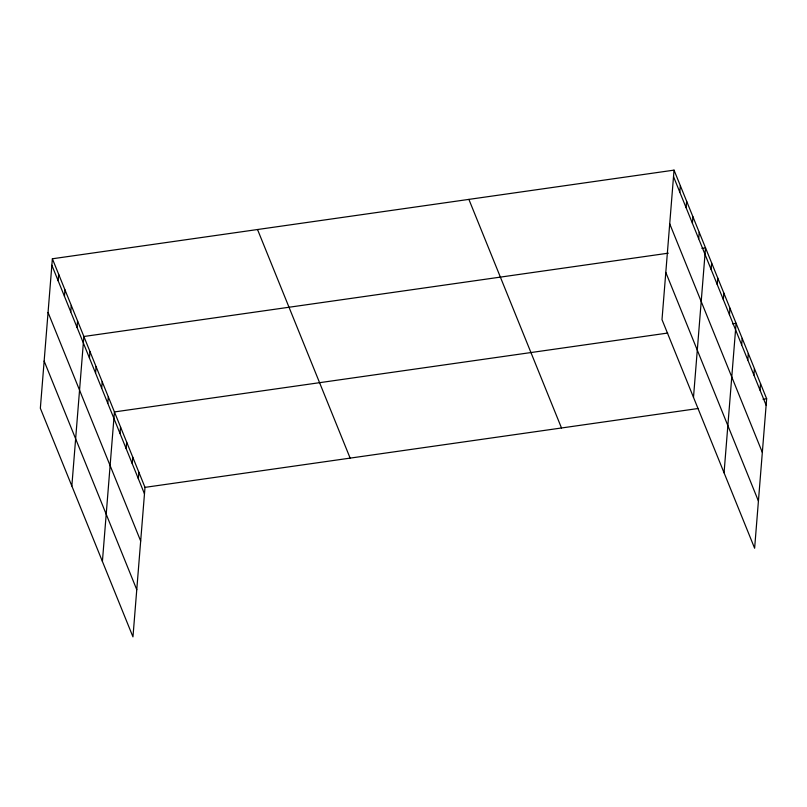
<?xml version="1.0" encoding="UTF-8"?>
<svg xmlns="http://www.w3.org/2000/svg" width="807" height="807" viewBox="0 0 807 807"><rect width="100%" height="100%" fill="white"/><g stroke="black" fill="none" stroke-linecap="round" stroke-linejoin="round"><path stroke-width="1.21" d="M52.374 258.775L40.35 408.261L132.963 636.864L144.998 487.367L52.374 258.775L674.037 170.136L766.65 398.739L754.626 548.225L662.002 319.633L674.037 170.136M58.154 280.796L58.679 274.319M64.449 296.34L64.974 289.864M70.754 311.885L71.268 305.409M77.048 327.43L77.573 320.954M71.843 485.985L83.867 336.499L668.337 253.166M89.456 358.056L89.981 351.58M95.569 373.147L96.094 366.671M101.682 388.238L102.207 381.761M107.795 403.318L108.32 396.842M102.408 561.42L114.433 411.933L667.702 333.049M120.021 433.5L120.546 427.024M126.134 448.581L126.659 442.105M132.247 463.672L132.772 457.196M138.36 478.763L138.885 472.287M679.807 192.157L680.331 185.681M686.111 207.702L686.626 201.225M692.406 223.246L692.931 216.77M698.701 238.791L699.225 232.315M693.495 397.347L705.52 247.86L701.929 248.374M711.118 269.427L711.633 262.951M717.231 284.518L717.746 278.042M723.344 299.599L723.859 293.123M729.457 314.69L729.972 308.213M724.061 472.791L736.085 323.304L732.484 323.809M741.673 344.861L742.198 338.385M747.786 359.952L748.311 353.476M753.899 375.043L754.424 368.567M760.012 390.124L760.537 383.648M144.998 487.367L698.267 408.483M763.049 399.253L766.65 398.739M673.512 176.612L766.125 405.215M669.719 223.811L762.333 452.404M665.805 272.433L758.419 501.036M468.887 199.39L561.501 427.982M257.524 229.521L350.137 458.124M51.86 265.251L144.473 493.844M48.057 312.44L140.68 541.043M44.143 361.072L136.766 589.665"/></g></svg>
